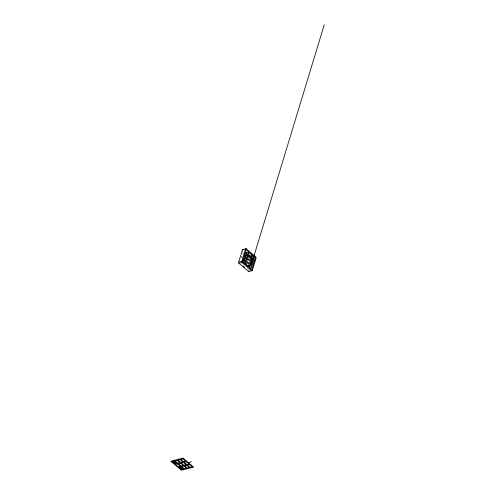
<?xml version="1.0" encoding="UTF-8"?>
<svg xmlns="http://www.w3.org/2000/svg" width="495" height="495" viewBox="0 0 495 495"><rect width="100%" height="100%" fill="white"/><g stroke="black" fill="none" stroke-linecap="round" stroke-linejoin="round"><path stroke-width="0.37" stroke-dasharray="2.48 1.86" d="M242.525 252.302L243.064 250.526M247.246 269.212L247.512 268.352M248.366 270.573L248.725 269.385M242.346 252.896L244.462 254.702M241.059 256.2L242.117 257.103M241.102 256.979L243.218 258.792"/><path stroke-width="0.74" d="M181.232 468.722L181.38 467.645M249.109 271.514A0.842 0.551 75.8 0 1 248.546 271.464L239.029 263.34A0.872 0.569 75.8 0 1 238.695 262.152L242.47 249.74A0.773 0.507 75.8 0 1 243.15 249.517M251.621 270.685L242.105 262.56A0.872 0.569 75.8 0 1 241.77 261.372L245.545 248.96A0.773 0.507 75.8 0 1 246.225 248.738L255.742 256.868A0.959 0.625 75.8 0 1 256.138 258.013L252.363 270.449A0.842 0.551 75.8 0 1 251.621 270.685L248.546 271.464M245.848 261.688L245.13 264.058L242.482 261.793L243.2 259.43L245.848 261.688L244.617 262.004M246.826 258.464L246.108 260.828L243.46 258.569L244.177 256.2L246.826 258.464L244.369 259.089M247.809 255.234L247.085 257.604L244.437 255.34L245.161 252.976L247.809 255.234L246.578 255.55M248.787 252.011L248.069 254.374L245.421 252.116L246.139 249.746L248.787 252.011L245.712 252.79M251.38 257.208L248.731 254.944L249.449 252.574L252.097 254.838L250.402 260.432L247.748 258.167L248.471 255.804L251.12 258.068M324.237 24.75L251.2 265.147L246.522 266.329M252.469 267.349L251.751 269.713L249.103 267.449L249.82 265.085L252.469 267.349L250.006 267.968M253.446 264.12L252.728 266.489L250.08 264.225L250.798 261.855L253.446 264.12L250.371 264.899M254.43 260.896L253.712 263.26L251.064 260.995L251.782 258.631L254.43 260.896L251.355 261.676M255.408 257.666L254.69 260.036L252.042 257.771L252.759 255.408L255.408 257.666L252.332 258.446M245.984 264.163L249.449 267.127L252.227 259.615L246.454 254.678L243.676 262.189L244.827 263.179M173.597 462.231L174.432 461.674M174.723 463.196L175.552 462.633M242.47 249.74L246.225 248.738M248.713 255.698L252.097 254.838M238.695 262.152L241.77 261.372M239.029 263.34L242.105 262.56M251.132 270.759L252.363 270.449M188.366 462.608L191.441 461.829M180.539 468.381L182.08 467.992M246.454 254.678L245.266 254.876A16.465 9.158 -49.5 0 1 245.056 256.07M180.298 467.924L182.321 468.443M242.934 265.933L244.524 267.288M174.092 461.612L175.589 462.893M180.644 467.62L181.968 468.753M173.559 461.971L175.057 463.252M244.542 257.926A16.465 9.158 -49.5 0 1 243.8 259.832M243.503 260.475A16.465 9.158 -49.5 0 1 242.482 262.387M246.51 262.257L245.792 264.621L248.44 266.885L249.158 264.522L246.51 262.257M247.488 259.027L246.77 261.397L249.418 263.656L250.136 261.292L247.488 259.027M183.07 458.085L170.763 461.198L181.362 470.25L193.663 467.138L183.07 458.085M174.308 461.037L172.192 461.569L174.846 463.834L176.956 463.295L174.308 461.037M177.191 460.307L175.082 460.839L177.73 463.103L179.84 462.565L177.191 460.307M180.075 459.577L177.965 460.109L180.613 462.373L182.723 461.835L180.075 459.577M182.958 458.846L180.848 459.379L183.496 461.643L185.613 461.105L182.958 458.846M177.618 463.864L175.508 464.397L178.157 466.661L180.267 466.123L177.618 463.864M180.502 463.134L178.392 463.667L181.04 465.931L183.156 465.393L180.502 463.134M183.385 462.404L181.275 462.936L183.923 465.201L186.04 464.663L183.385 462.404M186.275 461.674L184.159 462.206L186.807 464.471L188.923 463.933L186.275 461.674M180.929 466.692L178.819 467.224L181.467 469.489L183.583 468.957L180.929 466.692M183.818 465.962L181.702 466.494L184.35 468.759L186.467 468.227L183.818 465.962M186.702 465.232L184.585 465.764L187.234 468.029L189.35 467.497L186.702 465.232M189.585 464.502L187.469 465.034L190.117 467.299L192.233 466.766L189.585 464.502"/></g></svg>
